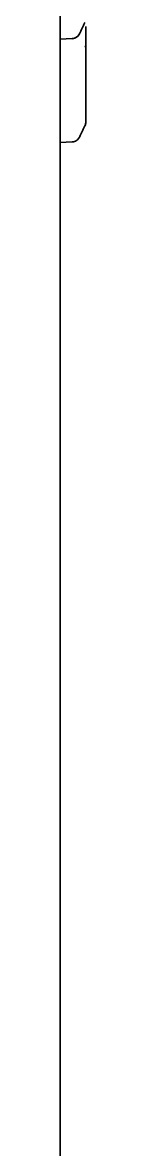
# Model space of a CAD drawing. Header units: inches. Extents: x 90 to 4161, y -506 to 3104.
# Drawn here: x 4091.9 to 4094.9, y 1323.5 to 1454.5 of the extents above; entities that cross this region are included whole.
import ezdxf

# ---------------------------------------------------------------- set-up
doc = ezdxf.new("R2010")
doc.units = ezdxf.units.IN
doc.layers.add('1', color=7, linetype='Continuous', true_color=0xffffff)

msp = doc.modelspace()

# ---------------------------------------------------------------- linework, layer by layer
at = {"layer": '1', "color": 7, "linetype": 'Continuous', "lineweight": 35}
for p, q in [((4091.91, 1933.26), (4091.91, 1249.76)), ((4093.32, 1452.59), (4091.91, 1452.51)), ((4094.91, 1451.89), (4094.91, 1444.57)), ((4093.32, 1440.59), (4091.91, 1440.51))]:
    msp.add_line(p, q, dxfattribs=at)
msp.add_ellipse((4093.27, 1453.58), major_axis=(0.052, -0.999), ratio=0.99998, start_param=0, end_param=1.065736, dxfattribs=at)
for points, degree in [([(4094.17, 1453.15), (4094.81, 1454.46)], 1), ([(4094.91, 1452.22), (4094.91, 1453.37), (4094.91, 1453.97)], 2), ([(4094.81, 1442.46), (4094.17, 1441.15)], 1)]:
    msp.add_open_spline(points, degree=degree, dxfattribs=at)
for points, knots in [([(4094.91, 1454.01), (4094.91, 1453.98), (4094.91, 1453.95), (4094.91, 1453.9), (4094.91, 1453.88), (4094.91, 1453.84), (4094.91, 1453.78), (4094.91, 1453.73), (4094.91, 1453.53), (4094.91, 1453.35), (4094.91, 1453.07), (4094.91, 1452.98), (4094.91, 1452.78), (4094.91, 1452.68), (4094.91, 1452.46), (4094.91, 1452.35), (4094.91, 1452.13), (4094.91, 1452.01), (4094.91, 1451.89)], [0, 0, 0, 0, 0.059898, 0.059898, 0.093473, 0.093473, 0.127048, 0.194198, 0.194198, 0.462799, 0.462799, 0.597099, 0.597099, 0.731399, 0.731399, 0.8657, 0.8657, 1, 1, 1, 1]), ([(4093.32, 1452.59), (4093.41, 1452.59), (4093.5, 1452.61), (4093.67, 1452.66), (4093.75, 1452.7), (4093.9, 1452.8), (4093.96, 1452.86), (4094.08, 1452.99), (4094.13, 1453.07), (4094.17, 1453.15)], [0, 0, 0, 0, 0.25, 0.25, 0.5, 0.5, 0.75, 0.75, 1, 1, 1, 1]), ([(4094.81, 1451.58), (4094.84, 1451.63), (4094.87, 1451.68), (4094.9, 1451.78), (4094.91, 1451.84), (4094.91, 1451.89)], [0, 0, 0, 0, 0.5, 0.5, 1, 1, 1, 1]), ([(4094.91, 1444.57), (4094.91, 1444.5), (4094.91, 1444.44), (4094.91, 1444.31), (4094.91, 1444.25), (4094.91, 1444.16), (4094.91, 1444.13), (4094.91, 1444.08), (4094.91, 1444.05), (4094.91, 1443.96), (4094.91, 1443.91), (4094.91, 1443.81), (4094.91, 1443.76), (4094.91, 1443.66), (4094.91, 1443.62), (4094.91, 1443.49), (4094.91, 1443.41), (4094.91, 1443.3), (4094.91, 1443.27), (4094.91, 1443.22), (4094.91, 1443.2), (4094.91, 1443.17), (4094.91, 1443.16), (4094.91, 1443.12), (4094.91, 1443.09), (4094.91, 1443.05), (4094.91, 1443.03), (4094.91, 1442.99), (4094.91, 1442.98), (4094.91, 1442.95), (4094.91, 1442.94), (4094.91, 1442.92), (4094.91, 1442.91), (4094.91, 1442.9), (4094.91, 1442.9), (4094.91, 1442.9)], [0, 0, 0, 0, 0.0625, 0.0625, 0.125, 0.125, 0.15625, 0.15625, 0.1875, 0.1875, 0.25, 0.25, 0.3125, 0.3125, 0.375, 0.375, 0.5, 0.5, 0.5625, 0.5625, 0.59375, 0.59375, 0.625, 0.625, 0.6875, 0.6875, 0.75, 0.75, 0.8125, 0.8125, 0.875, 0.875, 0.9375, 0.9375, 1, 1, 1, 1]), ([(4094.81, 1442.46), (4094.84, 1442.53), (4094.87, 1442.6), (4094.9, 1442.75), (4094.91, 1442.82), (4094.91, 1442.9)], [0, 0, 0, 0, 0.5, 0.5, 1, 1, 1, 1]), ([(4094.17, 1441.15), (4094.13, 1441.07), (4094.08, 1440.99), (4093.96, 1440.86), (4093.9, 1440.8), (4093.75, 1440.7), (4093.67, 1440.66), (4093.5, 1440.61), (4093.41, 1440.59), (4093.32, 1440.59)], [0, 0, 0, 0, 0.25, 0.25, 0.5, 0.5, 0.75, 0.75, 1, 1, 1, 1])]:
    msp.add_open_spline(points, degree=3, knots=knots, dxfattribs=at)

doc.saveas('drawing.dxf')
